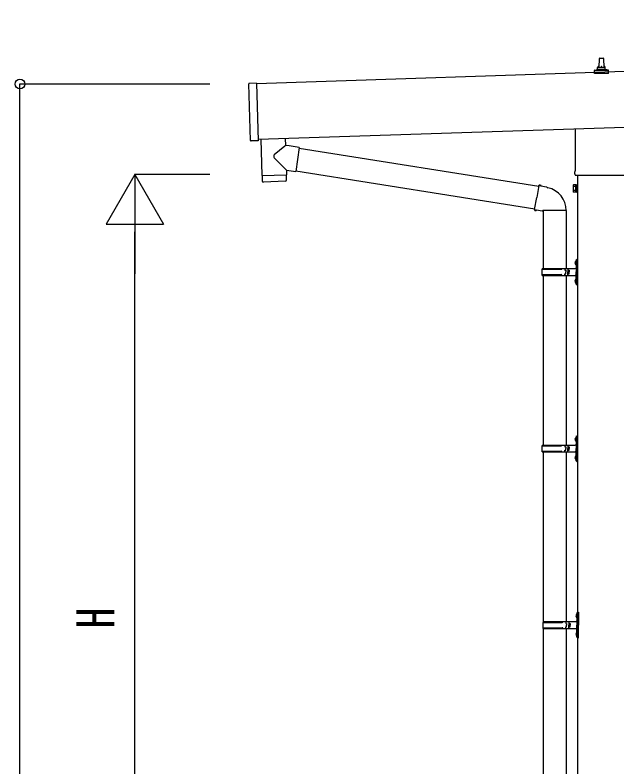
# Model space of a CAD drawing. Units: millimetres, scale not verified. Extents: x -12615 to 12615, y -8910 to 8910.
# Drawn here: x -6341 to -4770, y -1862 to 102 of the extents above; entities that cross this region are included whole.
import ezdxf
from ezdxf.enums import TextEntityAlignment as Align

# ---------------------------------------------------------------- set-up
doc = ezdxf.new("R2010")
doc.units = ezdxf.units.MM
doc.header["$LTSCALE"] = 40
for name, color, linetype in [('0-5_YKK_13', 4, 'Continuous'), ('0-6_YKK_A1', 4, 'Continuous'), ('0-7_YKK_D', 6, 'Continuous')]:
    doc.layers.add(name, color=color, linetype=linetype)
doc.styles.add('ＭＳ ゴシック', font='')
doc.styles.get('ＭＳ ゴシック').set_extended_font_data('MS Gothic')

msp = doc.modelspace()

# ---------------------------------------------------------------- linework, layer by layer
at = {"layer": '0-5_YKK_13'}
for p, q in [((-4815.94, -34.74), (-4815.21, -11.21)), ((-4814.21, -10.24), (-4805.67, -10.24)), ((-4804.67, -11.21), (-4803.94, -34.74)), ((-4819.94, -38.95), (-4819.94, -34.74)), ((-4818.94, -34.74), (-4800.94, -34.74)), ((-4799.94, -38.95), (-4799.94, -34.74)), ((-4828.19, -50.24), (-4828.19, -42.53)), ((-4791.69, -50.24), (-4828.19, -50.24)), ((-4827.81, -41.74), (-4792.07, -41.74)), ((-4827.43, -41.55), (-4820.7, -39.92)), ((-4820.32, -39.74), (-4799.56, -39.74)), ((-4792.45, -41.55), (-4799.18, -39.92)), ((-4791.69, -50.24), (-4791.69, -42.53)), ((-5726.15, -225.7), (-5731.08, -77.78)), ((-5711.12, -76.12), (-5730.11, -76.75)), ((-4878.24, -304.23), (-4878.24, -194.72)), ((-5635.66, -220.1), (-5635.05, -238.29)), ((-5599.45, -243.35), (-5608.41, -306.41)), ((-5599.71, -245.17), (-4973.81, -344.83)), ((-5632.89, -302.93), (-5664.39, -270.42)), ((-5632.89, -302.93), (-5608.41, -306.41)), ((-5632.89, -302.93), (-5632.49, -314.94)), ((-5608.15, -304.58), (-4984.23, -403.92)), ((-4879.94, -313), (-4879.94, -307.5)), ((-5696.43, -318.07), (-5695.76, -331.11)), ((-5635.15, -332.04), (-5692.66, -333.96)), ((-5691.96, -316.92), (-5691.91, -317.92)), ((-5636.99, -315.09), (-5636.98, -316.09)), ((-4742, -316.5), (-4877.88, -316.5)), ((-4973.49, -343.01), (-4979.02, -374.37)), ((-4973.49, -343.01), (-4972.35, -341.03)), ((-4972.35, -341.03), (-4968.78, -341.65)), ((-4968.78, -341.65), (-4968.37, -344)), ((-4953.85, -346.83), (-4952.17, -348.45)), ((-4952.17, -348.45), (-4950.05, -348.9)), ((-4883.94, -342.5), (-4883.18, -341.19)), ((-4883.94, -342.5), (-4883.94, -359.5)), ((-4876.94, -346.09), (-4883.18, -346.09)), ((-4883.94, -359.5), (-4883.18, -360.81)), ((-4876.94, -355.91), (-4883.18, -355.91)), ((-4876.94, -360.81), (-4883.18, -360.81)), ((-4874.44, -360.2), (-4876.94, -360.2)), ((-4984.55, -405.74), (-4979.02, -374.37)), ((-4984.55, -405.74), (-4984.15, -407.99)), ((-4984.55, -405.74), (-4979.4, -406.56)), ((-4984.15, -407.99), (-4980.59, -408.62)), ((-4980.59, -408.62), (-4979.4, -406.56)), ((-4979.4, -406.56), (-4964.79, -408.87)), ((-4964.79, -408.87), (-4962.59, -407.89)), ((-4902.29, -408.28), (-4963.48, -408.28)), ((-4962.44, -408.28), (-4962.44, -560)), ((-4902.44, -408.28), (-4902.44, -560)), ((-4878.74, -542.85), (-4876.7, -543.85)), ((-4877.47, -540.85), (-4876.84, -540.85)), ((-4877.47, -540.85), (-4877.47, -549.15)), ((-4877.47, -549.15), (-4876.84, -549.15)), ((-4876.84, -540.85), (-4876.84, -549.15)), ((-4876.84, -540.85), (-4876.44, -541.25)), ((-4876.84, -549.15), (-4876.44, -548.75)), ((-4876.7, -543.85), (-4876.09, -545)), ((-4876.44, -537), (-4873.44, -535.5)), ((-4876.44, -537), (-4876.44, -569)), ((-4876.44, -541.25), (-4876.44, -548.75)), ((-4873.44, -535.5), (-4873.44, -569)), ((-4873.44, -535.5), (-4872.44, -535.5)), ((-4872.44, -535.5), (-4872.44, -569)), ((-4965.44, -562), (-4915.11, -562)), ((-4964.44, -560), (-4878.44, -560)), ((-4964.44, -560), (-4964.44, -562)), ((-4905.44, -560), (-4905.44, -564.5)), ((-4905.44, -564.5), (-4903.44, -564.5)), ((-4903.44, -564.5), (-4903.44, -569)), ((-4903.44, -573.5), (-4903.44, -569)), ((-4897.44, -560), (-4897.44, -569)), ((-4897.44, -564.5), (-4894.44, -564.5)), ((-4897.44, -578), (-4897.44, -569)), ((-4894.44, -564.5), (-4894.44, -569)), ((-4894.44, -573.5), (-4894.44, -569)), ((-4876.44, -601), (-4876.44, -569)), ((-4873.44, -602.5), (-4873.44, -569)), ((-4872.44, -602.5), (-4872.44, -569)), ((-4965.44, -576), (-4915.11, -576)), ((-4964.44, -578), (-4964.44, -576)), ((-4964.44, -578), (-4878.44, -578)), ((-4962.44, -578), (-4962.44, -1021.25)), ((-4905.44, -578), (-4905.44, -573.5)), ((-4905.44, -573.5), (-4903.44, -573.5)), ((-4902.44, -578), (-4902.44, -1021.25)), ((-4897.44, -573.5), (-4894.44, -573.5)), ((-4877.47, -588.85), (-4876.84, -588.85)), ((-4877.47, -588.85), (-4877.47, -597.15)), ((-4876.84, -588.85), (-4876.84, -597.15)), ((-4876.84, -588.85), (-4876.44, -589.25)), ((-4876.44, -589.25), (-4876.44, -596.75)), ((-4878.74, -590.85), (-4876.7, -591.85)), ((-4877.47, -597.15), (-4876.84, -597.15)), ((-4876.84, -597.15), (-4876.44, -596.75)), ((-4876.7, -591.85), (-4876.09, -593)), ((-4876.44, -601), (-4873.44, -602.5)), ((-4873.44, -602.5), (-4872.44, -602.5)), ((-4876.44, -998.25), (-4873.44, -996.75)), ((-4876.44, -998.25), (-4876.44, -1030.25)), ((-4873.44, -996.75), (-4873.44, -1030.25)), ((-4873.44, -996.75), (-4872.44, -996.75)), ((-4872.44, -996.75), (-4872.44, -1030.25)), ((-4964.44, -1021.25), (-4878.44, -1021.25)), ((-4964.44, -1021.25), (-4964.44, -1023.25)), ((-4905.44, -1021.25), (-4905.44, -1025.75)), ((-4897.44, -1021.25), (-4897.44, -1030.25)), ((-4878.74, -1004.1), (-4876.7, -1005.1)), ((-4877.47, -1002.1), (-4876.84, -1002.1)), ((-4877.47, -1002.1), (-4877.47, -1010.4)), ((-4877.47, -1010.4), (-4876.84, -1010.4)), ((-4876.84, -1002.1), (-4876.84, -1010.4)), ((-4876.84, -1002.1), (-4876.44, -1002.5)), ((-4876.84, -1010.4), (-4876.44, -1010)), ((-4876.7, -1005.1), (-4876.09, -1006.25)), ((-4876.44, -1002.5), (-4876.44, -1010)), ((-4965.44, -1023.25), (-4915.11, -1023.25)), ((-4965.44, -1037.25), (-4915.11, -1037.25)), ((-4964.44, -1039.25), (-4964.44, -1037.25)), ((-4964.44, -1039.25), (-4878.44, -1039.25)), ((-4962.44, -1039.25), (-4962.44, -1482.5)), ((-4905.44, -1025.75), (-4903.44, -1025.75)), ((-4905.44, -1039.25), (-4905.44, -1034.75)), ((-4905.44, -1034.75), (-4903.44, -1034.75)), ((-4903.44, -1025.75), (-4903.44, -1030.25)), ((-4903.44, -1034.75), (-4903.44, -1030.25)), ((-4902.44, -1039.25), (-4902.44, -1482.5)), ((-4897.44, -1025.75), (-4894.44, -1025.75)), ((-4897.44, -1039.25), (-4897.44, -1030.25)), ((-4897.44, -1034.75), (-4894.44, -1034.75)), ((-4894.44, -1025.75), (-4894.44, -1030.25)), ((-4894.44, -1034.75), (-4894.44, -1030.25)), ((-4876.44, -1062.25), (-4876.44, -1030.25)), ((-4873.44, -1063.75), (-4873.44, -1030.25)), ((-4872.44, -1063.75), (-4872.44, -1030.25)), ((-4878.74, -1052.1), (-4876.7, -1053.1)), ((-4877.47, -1050.1), (-4876.84, -1050.1)), ((-4877.47, -1050.1), (-4877.47, -1058.4)), ((-4877.47, -1058.4), (-4876.84, -1058.4)), ((-4876.84, -1050.1), (-4876.84, -1058.4)), ((-4876.84, -1050.1), (-4876.44, -1050.5)), ((-4876.84, -1058.4), (-4876.44, -1058)), ((-4876.7, -1053.1), (-4876.09, -1054.25)), ((-4876.44, -1050.5), (-4876.44, -1058)), ((-4876.44, -1062.25), (-4873.44, -1063.75)), ((-4873.44, -1063.75), (-4872.44, -1063.75)), ((-4876.24, -1465.35), (-4874.2, -1466.35)), ((-4874.97, -1463.35), (-4874.34, -1463.35)), ((-4874.97, -1463.35), (-4874.97, -1471.65)), ((-4874.97, -1471.65), (-4874.34, -1471.65)), ((-4874.34, -1463.35), (-4874.34, -1471.65)), ((-4874.34, -1463.35), (-4873.94, -1463.75)), ((-4874.34, -1471.65), (-4873.94, -1471.25)), ((-4874.2, -1466.35), (-4873.59, -1467.5)), ((-4873.94, -1459.5), (-4870.94, -1458)), ((-4873.94, -1459.5), (-4873.94, -1491.5)), ((-4873.94, -1463.75), (-4873.94, -1471.25)), ((-4870.94, -1458), (-4870.94, -1491.5)), ((-4870.94, -1458), (-4869.94, -1458)), ((-4869.94, -1458), (-4869.94, -1491.5)), ((-4962.94, -1484.5), (-4912.61, -1484.5)), ((-4961.94, -1482.5), (-4875.94, -1482.5)), ((-4961.94, -1482.5), (-4961.94, -1484.5)), ((-4902.94, -1482.5), (-4902.94, -1487)), ((-4902.94, -1487), (-4900.94, -1487)), ((-4900.94, -1487), (-4900.94, -1491.5)), ((-4900.94, -1496), (-4900.94, -1491.5)), ((-4894.94, -1482.5), (-4894.94, -1491.5)), ((-4894.94, -1487), (-4891.94, -1487)), ((-4894.94, -1500.5), (-4894.94, -1491.5)), ((-4891.94, -1487), (-4891.94, -1491.5)), ((-4891.94, -1496), (-4891.94, -1491.5)), ((-4873.94, -1523.5), (-4873.94, -1491.5)), ((-4870.94, -1525), (-4870.94, -1491.5)), ((-4869.94, -1525), (-4869.94, -1491.5)), ((-4962.94, -1498.5), (-4912.61, -1498.5)), ((-4962.44, -1500.49), (-4962.44, -1943.75)), ((-4961.94, -1500.5), (-4961.94, -1498.5)), ((-4961.94, -1500.5), (-4875.94, -1500.5)), ((-4902.94, -1500.5), (-4902.94, -1496)), ((-4902.94, -1496), (-4900.94, -1496)), ((-4902.44, -1500.49), (-4902.44, -1943.75)), ((-4894.94, -1496), (-4891.94, -1496)), ((-4874.97, -1511.35), (-4874.34, -1511.35)), ((-4874.97, -1511.35), (-4874.97, -1519.65)), ((-4874.34, -1511.35), (-4874.34, -1519.65)), ((-4874.34, -1511.35), (-4873.94, -1511.75)), ((-4873.94, -1511.75), (-4873.94, -1519.25)), ((-4876.24, -1513.35), (-4874.2, -1514.35)), ((-4874.97, -1519.65), (-4874.34, -1519.65)), ((-4874.34, -1519.65), (-4873.94, -1519.25)), ((-4874.2, -1514.35), (-4873.59, -1515.5)), ((-4873.94, -1523.5), (-4870.94, -1525)), ((-4870.94, -1525), (-4869.94, -1525))]:
    msp.add_line(p, q, dxfattribs=at)
for points in [[(-5711.12, -76.12), (-5706.13, -226.04), (-5725.11, -226.67)], [(-5699.62, -222.23), (-5696.46, -317.07), (-5632.49, -314.94)], [(-5635.05, -238.29), (-5637.14, -240.05), (-5664.35, -263.09)], [(-5599.45, -243.35), (-5625.36, -239.66), (-5635.05, -238.29)], [(-5632.25, -328.99), (-5632.46, -315.94), (-5696.43, -318.07)], [(-4973.49, -343.01), (-4968.37, -344), (-4953.85, -346.83)], [(-4876.94, -360.81), (-4876.94, -341.19), (-4883.18, -341.19)], [(-4876.94, -360.2), (-4876.94, -341.8), (-4874.44, -341.8)], [(-4878.74, -547.15), (-4876.7, -546.15), (-4876.09, -545)], [(-4878.74, -595.15), (-4876.7, -594.15), (-4876.09, -593)], [(-4878.74, -1008.39), (-4876.7, -1007.4), (-4876.09, -1006.25)], [(-4878.74, -1056.39), (-4876.7, -1055.4), (-4876.09, -1054.25)], [(-4876.24, -1469.65), (-4874.2, -1468.65), (-4873.59, -1467.5)], [(-4876.24, -1517.65), (-4874.2, -1516.65), (-4873.59, -1515.5)]]:
    msp.add_lwpolyline(points, dxfattribs=at)
msp.add_lwpolyline([(-4874.44, -361.5), (-4874.44, -340.5), (-4872.44, -340.5), (-4872.44, -361.5)], close=True, dxfattribs=at)
for centre, radius, start, end in [((-4814.21, -11.24), 1, 90, 178.60509), ((-4805.67, -11.24), 1, 1.39491, 90), ((-4820.94, -38.95), 1, 283.62699, 0), ((-4815.86, -35.37), 4.13, 90, 171.17633), ((-4818.94, -35.74), 1, 90, 180), ((-4806.61, -34.74), 4.83, 133.60282, 180), ((-4813.27, -34.74), 4.83, 0, 46.39718), ((-4804.03, -35.37), 4.13, 8.82367, 90), ((-4800.94, -35.74), 1, 0, 90), ((-4798.94, -38.95), 1, 180, 256.37301), ((-4827.19, -42.53), 1, 103.62699, 180), ((-4792.69, -42.53), 1, 0, 76.37301), ((-5730.08, -77.75), 1, 91.90915, 181.90915), ((-5725.15, -225.67), 1, 181.90915, 271.90915), ((-5660.97, -266.77), 5, 132.56466, 226.88314), ((-4875.94, -307.5), 4, 125.09963, 180), ((-4875.94, -313), 4, 180, 194.47751), ((-4875.94, -313), 4, 194.47751, 241.04498), ((-5692.77, -330.96), 3, 182.90915, 271.95747), ((-5635.25, -329.04), 3, 271.90915, 0.90915), ((-4962.59, -407.89), 60.3, 359.62495, 78), ((-4879.6, -343.64), 4.34, 145.61575, 214.38425), ((-4867.7, -351), 16.24, 162.41205, 197.58795), ((-4879.6, -358.36), 4.34, 145.61575, 214.38425), ((-4873.14, -545), 6, 136.21765, 223.78235), ((-4916.69, -569), 49.25, 171.82876, 180.00002), ((-4916.69, -569), 49.25, 180.00002, 188.17127), ((-4915.11, -560), 2, 270, 359.99998), ((-4878.44, -558), 2, 270, 359.99998), ((-4915.11, -578), 2, 0.00005, 90.00004), ((-4873.14, -593), 6, 136.21765, 223.78235), ((-4878.44, -580), 2, 0.00005, 90.00004), ((-4915.11, -1021.25), 2, 270, 359.99998), ((-4873.14, -1006.25), 6, 136.21765, 223.78235), ((-4878.44, -1019.25), 2, 270, 359.99998), ((-4916.69, -1030.25), 49.25, 171.82876, 180.00002), ((-4916.69, -1030.25), 49.25, 180.00002, 188.17127), ((-4915.11, -1039.25), 2, 0.00005, 90.00004), ((-4878.44, -1041.25), 2, 0.00005, 90.00004), ((-4873.14, -1054.25), 6, 136.21765, 223.78235), ((-4870.64, -1467.5), 6, 136.21765, 223.78235), ((-4914.19, -1491.5), 49.25, 171.82876, 180.00002), ((-4914.19, -1491.5), 49.25, 180.00002, 188.17127), ((-4912.61, -1482.5), 2, 270, 359.99998), ((-4875.94, -1480.5), 2, 270, 359.99998), ((-4912.61, -1500.5), 2, 0.00005, 90.00004), ((-4870.64, -1515.5), 6, 136.21765, 223.78235), ((-4875.94, -1502.5), 2, 0.00005, 90.00004)]:
    msp.add_arc(centre, radius, start, end, dxfattribs=at)
at = {"layer": '0-6_YKK_A1'}
for p, q in [((-319.07, 102.31), (-5711.13, -77.4)), ((-5706.3, -222.32), (-314.24, -42.58)), ((-4872.44, -316.5), (-4872.44, -3114))]:
    msp.add_line(p, q, dxfattribs=at)
at = {"layer": '0-7_YKK_D'}
for p, q in [((-5832.58, -78.05), (-6329.54, -78.05)), ((-6328.54, -2614), (-6328.54, -78.05)), ((-6028.54, -314), (-6103.54, -443.9)), ((-5832.58, -314), (-6029.54, -314)), ((-6028.54, -314), (-5953.54, -443.9)), ((-6028.54, -314), (-6028.54, -573.81)), ((-6103.54, -443.9), (-5953.54, -443.9)), ((-6028.54, -2464), (-6028.54, -464))]:
    msp.add_line(p, q, dxfattribs=at)
msp.add_circle((-6328.54, -78.05), 12.75, dxfattribs=at)

# ---------------------------------------------------------------- texts
at = {"layer": '0-7_YKK_D', "style": 'ＭＳ ゴシック', "width": 0.8}
msp.add_text('H', height=98.97, rotation=90, dxfattribs=at).set_placement((-6052.54, -1500), align=Align.BOTTOM_LEFT)

doc.saveas('drawing.dxf')
